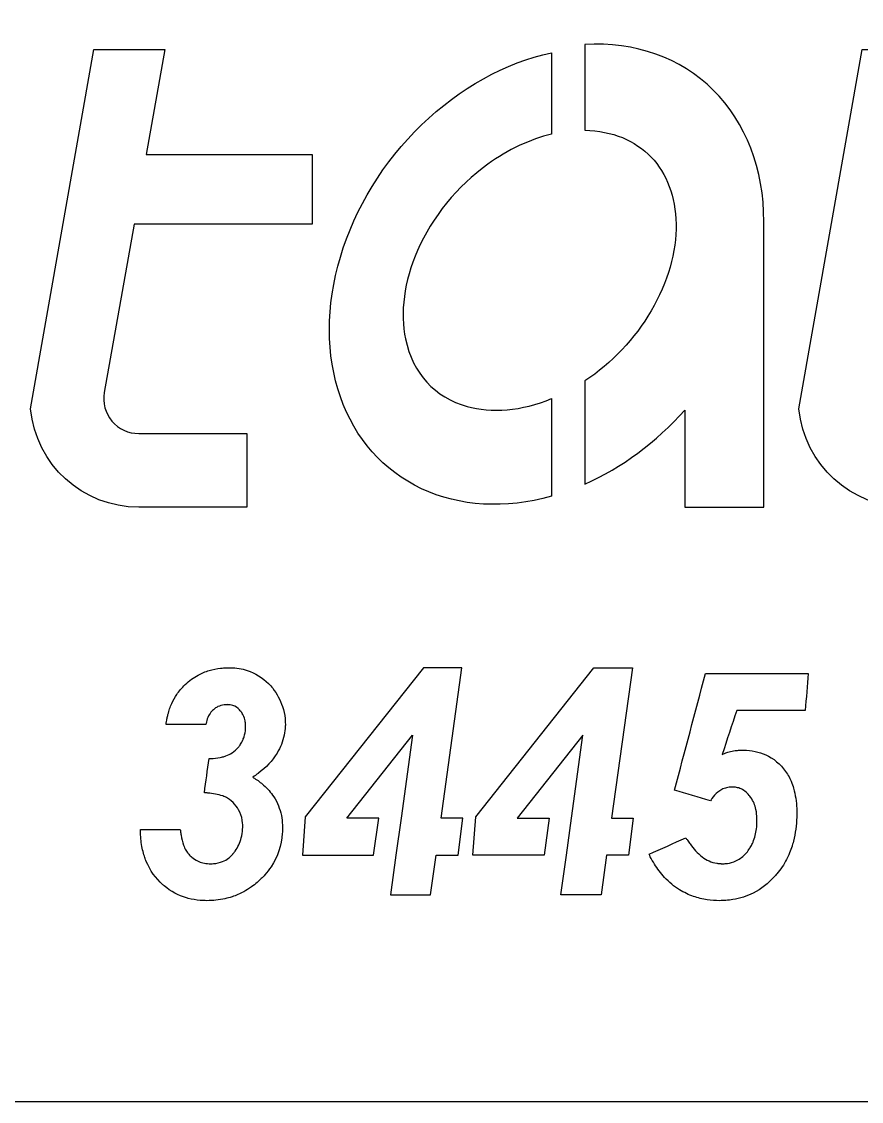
# Model space of a CAD drawing. Extents: x -131 to 144, y -50 to 40.
# Drawn here: x -19 to 18.9, y -49.74 to -1.01 of the extents above; entities that cross this region are included whole.
import ezdxf

# ---------------------------------------------------------------- set-up
doc = ezdxf.new("R2010")
doc.units = 0

msp = doc.modelspace()

# ---------------------------------------------------------------- linework, layer by layer
at = {"layer": '1'}
for points in [[(143.555, 35.256, 0.414214), (138.555, 40.256), (-126.445, 40.256, 0.414214), (-131.445, 35.256), (-131.445, -44.744, 0.414214), (-126.445, -49.744), (138.555, -49.744, 0.414214), (143.555, -44.744)], [(-5.889, -7.003), (-5.889, -10.153), (-13.926, -10.153), (-15.266, -17.754, 0.466308), (-13.715, -19.603), (-8.837, -19.603), (-8.837, -22.928), (-13.715, -22.928, -0.386919), (-18.594, -18.488), (-15.736, -2.278), (-12.537, -2.278), (-13.371, -7.003)], [(28.785, -7.003), (28.785, -10.153), (20.749, -10.153), (19.408, -17.754, 0.466308), (20.96, -19.603), (25.838, -19.603), (25.838, -22.928), (20.96, -22.928, -0.386919), (16.08, -18.488), (18.939, -2.278), (22.137, -2.278), (21.304, -7.003)]]:
    msp.add_lwpolyline(points, format="xyb", close=True, dxfattribs=at)
for points in [[(0.914, -36.967), (-0.066, -36.967), (0.872, -30.172), (-0.869, -30.172), (-6.197, -36.899), (-6.326, -38.634), (-3.112, -38.634), (-2.884, -36.967), (-4.324, -36.967), (-1.358, -33.221), (-1.875, -36.967), (-2.103, -38.634), (-2.351, -40.428), (-0.542, -40.428), (-0.294, -38.634), (0.698, -38.634)], [(8.606, -36.967), (8.39, -38.634), (7.398, -38.634), (7.15, -40.428), (5.341, -40.428), (5.589, -38.634), (5.818, -36.967), (6.335, -33.221), (3.368, -36.967), (4.808, -36.967), (4.58, -38.634), (1.367, -38.634), (1.495, -36.899), (6.823, -30.172), (8.564, -30.172), (7.627, -36.967)]]:
    msp.add_lwpolyline(points, close=True, dxfattribs=at)
for points, knots in [([(35.11, 2.547), (40.699, 11.465), (40.885, 19.721), (35.626, 25.517), (35.626, 25.517), (30.367, 31.314), (20.074, 34.198), (6.99, 33.541), (6.99, 33.541), (-6.095, 32.884), (-20.949, 28.738), (-34.338, 22.006), (-34.338, 22.006), (-47.728, 15.273), (-58.605, 6.48), (-64.603, -2.458), (-64.603, -2.458), (-57.872, 3.852), (-47.45, 9.804), (-35.204, 14.332), (-35.204, 14.332), (-22.958, 18.859), (-9.665, 21.676), (2.294, 22.276), (2.294, 22.276), (14.253, 22.876), (24.12, 21.222), (30.127, 17.611), (30.127, 17.611), (36.134, 13.999), (37.9, 8.659), (35.11, 2.547)], [0, 0, 0, 0, 0.125, 0.125, 0.125, 0.125, 0.25, 0.25, 0.25, 0.25, 0.375, 0.375, 0.375, 0.375, 0.5, 0.5, 0.5, 0.5, 0.625, 0.625, 0.625, 0.625, 0.75, 0.75, 0.75, 0.75, 0.875, 0.875, 0.875, 0.875, 1, 1, 1, 1]), ([(14.498, -10.042), (14.498, -14.338), (14.498, -18.633), (14.498, -22.928), (14.498, -22.928), (13.308, -22.928), (12.119, -22.928), (10.929, -22.928), (10.929, -22.928), (10.929, -21.466), (10.929, -20.004), (10.929, -18.542), (10.929, -18.542), (9.64, -19.995), (8.086, -21.149), (6.421, -21.887), (6.421, -21.887), (6.421, -20.334), (6.421, -18.781), (6.421, -17.228), (6.421, -17.228), (7.618, -16.437), (8.681, -15.313), (9.408, -14.068), (9.408, -14.068), (10.165, -12.785), (10.557, -11.382), (10.537, -10.149), (10.537, -10.149), (10.521, -8.911), (10.109, -7.861), (9.413, -7.132), (9.413, -7.132), (8.697, -6.378), (7.658, -5.937), (6.421, -5.919), (6.421, -5.919), (6.421, -4.626), (6.421, -3.334), (6.421, -2.041), (6.421, -2.041), (8.69, -1.912), (10.74, -2.641), (12.215, -4.102), (12.215, -4.102), (13.69, -5.564), (14.498, -7.666), (14.498, -10.042)], [0, 0, 0, 0, 0.083333, 0.083333, 0.083333, 0.083333, 0.166667, 0.166667, 0.166667, 0.166667, 0.25, 0.25, 0.25, 0.25, 0.333333, 0.333333, 0.333333, 0.333333, 0.416667, 0.416667, 0.416667, 0.416667, 0.5, 0.5, 0.5, 0.5, 0.583333, 0.583333, 0.583333, 0.583333, 0.666667, 0.666667, 0.666667, 0.666667, 0.75, 0.75, 0.75, 0.75, 0.833333, 0.833333, 0.833333, 0.833333, 0.916667, 0.916667, 0.916667, 0.916667, 1, 1, 1, 1]), ([(4.921, -2.414), (2.827, -2.866), (0.767, -4.008), (-0.951, -5.67), (-0.951, -5.67), (-2.669, -7.331), (-3.954, -9.425), (-4.614, -11.637), (-4.614, -11.637), (-5.274, -13.848), (-5.274, -16.062), (-4.614, -17.946), (-4.614, -17.946), (-3.954, -19.829), (-2.669, -21.284), (-0.951, -22.092), (-0.951, -22.092), (0.767, -22.9), (2.827, -23.018), (4.921, -22.43), (4.921, -22.43), (4.921, -20.962), (4.921, -19.495), (4.921, -18.027), (4.921, -18.027), (3.564, -18.585), (2.196, -18.69), (1.102, -18.379), (1.102, -18.379), (-0.347, -17.971), (-1.348, -16.888), (-1.674, -15.335), (-1.674, -15.335), (-1.922, -14.165), (-1.746, -12.731), (-1.135, -11.345), (-1.135, -11.345), (-0.484, -9.846), (0.67, -8.426), (2.042, -7.445), (2.042, -7.445), (2.954, -6.787), (3.954, -6.321), (4.921, -6.092), (4.921, -6.092), (4.921, -4.866), (4.921, -3.64), (4.921, -2.414)], [0, 0, 0, 0, 0.083333, 0.083333, 0.083333, 0.083333, 0.166667, 0.166667, 0.166667, 0.166667, 0.25, 0.25, 0.25, 0.25, 0.333333, 0.333333, 0.333333, 0.333333, 0.416667, 0.416667, 0.416667, 0.416667, 0.5, 0.5, 0.5, 0.5, 0.583333, 0.583333, 0.583333, 0.583333, 0.666667, 0.666667, 0.666667, 0.666667, 0.75, 0.75, 0.75, 0.75, 0.833333, 0.833333, 0.833333, 0.833333, 0.916667, 0.916667, 0.916667, 0.916667, 1, 1, 1, 1]), ([(-7.095, -32.716), (-7.098, -32.633), (-7.102, -32.55), (-7.109, -32.467), (-7.109, -32.467), (-7.125, -32.281), (-7.165, -32.097), (-7.226, -31.921), (-7.226, -31.921), (-7.329, -31.627), (-7.475, -31.347), (-7.667, -31.101), (-7.667, -31.101), (-7.724, -31.027), (-7.785, -30.957), (-7.851, -30.89), (-7.851, -30.89), (-8.121, -30.618), (-8.457, -30.409), (-8.823, -30.293), (-8.823, -30.293), (-8.883, -30.274), (-8.943, -30.257), (-9.003, -30.242), (-9.003, -30.242), (-9.125, -30.212), (-9.248, -30.192), (-9.372, -30.183), (-9.372, -30.183), (-9.455, -30.177), (-9.538, -30.174), (-9.621, -30.172), (-9.621, -30.172), (-9.709, -30.174), (-9.797, -30.175), (-9.885, -30.181), (-9.885, -30.181), (-9.929, -30.184), (-9.973, -30.188), (-10.017, -30.194), (-10.017, -30.194), (-10.192, -30.216), (-10.365, -30.251), (-10.535, -30.3), (-10.535, -30.3), (-10.704, -30.35), (-10.868, -30.418), (-11.023, -30.501), (-11.023, -30.501), (-11.237, -30.616), (-11.435, -30.759), (-11.612, -30.925), (-11.612, -30.925), (-11.693, -31.001), (-11.768, -31.081), (-11.838, -31.166), (-11.838, -31.166), (-11.894, -31.234), (-11.947, -31.305), (-11.997, -31.378), (-11.997, -31.378), (-12.084, -31.505), (-12.159, -31.641), (-12.222, -31.782), (-12.222, -31.782), (-12.293, -31.943), (-12.349, -32.111), (-12.394, -32.281), (-12.394, -32.281), (-12.409, -32.335), (-12.431, -32.437), (-12.432, -32.442), (-12.432, -32.442), (-12.434, -32.453), (-12.436, -32.464), (-12.438, -32.475), (-12.438, -32.475), (-12.455, -32.561), (-12.467, -32.649), (-12.479, -32.736), (-12.479, -32.736), (-11.881, -32.736), (-11.283, -32.736), (-10.685, -32.736), (-10.685, -32.736), (-10.682, -32.721), (-10.678, -32.707), (-10.675, -32.692), (-10.675, -32.692), (-10.655, -32.597), (-10.632, -32.501), (-10.593, -32.411), (-10.593, -32.411), (-10.585, -32.394), (-10.57, -32.362), (-10.569, -32.36), (-10.569, -32.36), (-10.567, -32.357), (-10.565, -32.354), (-10.564, -32.35), (-10.564, -32.35), (-10.522, -32.27), (-10.469, -32.196), (-10.409, -32.129), (-10.409, -32.129), (-10.368, -32.085), (-10.323, -32.045), (-10.274, -32.01), (-10.274, -32.01), (-10.231, -31.98), (-10.185, -31.953), (-10.138, -31.929), (-10.138, -31.929), (-10.051, -31.886), (-9.955, -31.857), (-9.858, -31.847), (-9.858, -31.847), (-9.828, -31.844), (-9.798, -31.842), (-9.768, -31.841), (-9.768, -31.841), (-9.753, -31.84), (-9.738, -31.839), (-9.723, -31.839), (-9.723, -31.839), (-9.708, -31.84), (-9.693, -31.841), (-9.678, -31.842), (-9.678, -31.842), (-9.671, -31.842), (-9.663, -31.843), (-9.656, -31.843), (-9.656, -31.843), (-9.648, -31.844), (-9.641, -31.845), (-9.634, -31.845), (-9.634, -31.845), (-9.626, -31.846), (-9.619, -31.847), (-9.611, -31.848), (-9.611, -31.848), (-9.604, -31.849), (-9.596, -31.85), (-9.589, -31.851), (-9.589, -31.851), (-9.548, -31.856), (-9.508, -31.865), (-9.469, -31.878), (-9.469, -31.878), (-9.351, -31.916), (-9.246, -31.988), (-9.161, -32.077), (-9.161, -32.077), (-9.14, -32.099), (-9.12, -32.121), (-9.102, -32.145), (-9.102, -32.145), (-9.097, -32.151), (-9.093, -32.157), (-9.088, -32.163), (-9.088, -32.163), (-9.052, -32.21), (-9.02, -32.262), (-8.995, -32.316), (-8.995, -32.316), (-8.956, -32.397), (-8.928, -32.483), (-8.91, -32.571), (-8.91, -32.571), (-8.908, -32.586), (-8.905, -32.6), (-8.903, -32.615), (-8.903, -32.615), (-8.896, -32.667), (-8.893, -32.719), (-8.891, -32.771), (-8.891, -32.771), (-8.891, -32.786), (-8.89, -32.801), (-8.89, -32.816), (-8.89, -32.816), (-8.89, -32.855), (-8.891, -32.894), (-8.893, -32.933), (-8.893, -32.933), (-8.899, -33.056), (-8.923, -33.178), (-8.961, -33.295), (-8.961, -33.295), (-8.962, -33.298), (-8.981, -33.357), (-8.993, -33.387), (-8.993, -33.387), (-8.998, -33.399), (-9.003, -33.411), (-9.008, -33.423), (-9.008, -33.423), (-9.037, -33.495), (-9.075, -33.563), (-9.119, -33.628), (-9.119, -33.628), (-9.126, -33.638), (-9.133, -33.649), (-9.141, -33.66), (-9.141, -33.66), (-9.148, -33.67), (-9.156, -33.681), (-9.164, -33.691), (-9.164, -33.691), (-9.175, -33.707), (-9.187, -33.722), (-9.199, -33.737), (-9.199, -33.737), (-9.284, -33.844), (-9.386, -33.936), (-9.499, -34.012), (-9.499, -34.012), (-9.586, -34.07), (-9.679, -34.117), (-9.777, -34.152), (-9.777, -34.152), (-9.825, -34.169), (-9.875, -34.185), (-9.925, -34.199), (-9.925, -34.199), (-9.962, -34.21), (-10, -34.22), (-10.038, -34.227), (-10.038, -34.227), (-10.178, -34.255), (-10.32, -34.272), (-10.463, -34.273), (-10.463, -34.273), (-10.489, -34.274), (-10.514, -34.274), (-10.54, -34.275), (-10.54, -34.275), (-10.611, -34.787), (-10.681, -35.3), (-10.751, -35.813), (-10.751, -35.813), (-10.724, -35.815), (-10.697, -35.817), (-10.671, -35.82), (-10.671, -35.82), (-10.644, -35.822), (-10.617, -35.824), (-10.591, -35.827), (-10.591, -35.827), (-10.365, -35.847), (-10.137, -35.88), (-9.924, -35.959), (-9.924, -35.959), (-9.848, -35.987), (-9.775, -36.02), (-9.706, -36.061), (-9.706, -36.061), (-9.463, -36.204), (-9.275, -36.43), (-9.156, -36.684), (-9.156, -36.684), (-9.082, -36.841), (-9.034, -37.012), (-9.023, -37.185), (-9.023, -37.185), (-9.021, -37.225), (-9.019, -37.265), (-9.018, -37.305), (-9.018, -37.305), (-9.019, -37.332), (-9.02, -37.358), (-9.021, -37.384), (-9.021, -37.384), (-9.022, -37.397), (-9.022, -37.41), (-9.023, -37.423), (-9.023, -37.423), (-9.024, -37.436), (-9.024, -37.449), (-9.025, -37.462), (-9.025, -37.462), (-9.032, -37.592), (-9.05, -37.722), (-9.084, -37.848), (-9.084, -37.848), (-9.141, -38.063), (-9.235, -38.268), (-9.363, -38.45), (-9.363, -38.45), (-9.393, -38.492), (-9.425, -38.533), (-9.459, -38.573), (-9.459, -38.573), (-9.468, -38.583), (-9.476, -38.592), (-9.485, -38.602), (-9.485, -38.602), (-9.494, -38.612), (-9.503, -38.621), (-9.512, -38.631), (-9.512, -38.631), (-9.557, -38.678), (-9.605, -38.723), (-9.657, -38.762), (-9.657, -38.762), (-9.74, -38.825), (-9.83, -38.881), (-9.927, -38.919), (-9.927, -38.919), (-10.06, -38.971), (-10.202, -39.005), (-10.345, -39.014), (-10.345, -39.014), (-10.384, -39.016), (-10.423, -39.017), (-10.462, -39.018), (-10.462, -39.018), (-10.474, -39.018), (-10.486, -39.017), (-10.498, -39.017), (-10.498, -39.017), (-10.51, -39.016), (-10.522, -39.016), (-10.534, -39.015), (-10.534, -39.015), (-10.63, -39.011), (-10.727, -39.001), (-10.82, -38.977), (-10.82, -38.977), (-10.902, -38.956), (-10.982, -38.929), (-11.058, -38.892), (-11.058, -38.892), (-11.15, -38.848), (-11.237, -38.792), (-11.316, -38.727), (-11.316, -38.727), (-11.367, -38.685), (-11.413, -38.637), (-11.458, -38.588), (-11.458, -38.588), (-11.466, -38.579), (-11.474, -38.57), (-11.482, -38.562), (-11.482, -38.562), (-11.489, -38.552), (-11.496, -38.542), (-11.503, -38.532), (-11.503, -38.532), (-11.51, -38.522), (-11.517, -38.512), (-11.524, -38.503), (-11.524, -38.503), (-11.545, -38.473), (-11.565, -38.443), (-11.584, -38.412), (-11.584, -38.412), (-11.628, -38.341), (-11.662, -38.264), (-11.691, -38.184), (-11.691, -38.184), (-11.743, -38.036), (-11.781, -37.884), (-11.805, -37.73), (-11.805, -37.73), (-11.815, -37.671), (-11.822, -37.611), (-11.83, -37.551), (-11.83, -37.551), (-11.833, -37.528), (-11.836, -37.504), (-11.838, -37.48), (-11.838, -37.48), (-12.437, -37.48), (-13.035, -37.48), (-13.633, -37.48), (-13.633, -37.48), (-13.632, -37.531), (-13.631, -37.582), (-13.629, -37.634), (-13.629, -37.634), (-13.623, -37.865), (-13.6, -38.095), (-13.554, -38.322), (-13.554, -38.322), (-13.533, -38.422), (-13.508, -38.522), (-13.477, -38.62), (-13.477, -38.62), (-13.454, -38.694), (-13.429, -38.766), (-13.401, -38.838), (-13.401, -38.838), (-13.392, -38.862), (-13.382, -38.886), (-13.373, -38.91), (-13.373, -38.91), (-13.208, -39.314), (-12.946, -39.678), (-12.62, -39.967), (-12.62, -39.967), (-12.6, -39.984), (-12.581, -40.001), (-12.561, -40.017), (-12.561, -40.017), (-12.269, -40.268), (-11.921, -40.452), (-11.551, -40.56), (-11.551, -40.56), (-11.526, -40.567), (-11.502, -40.574), (-11.477, -40.581), (-11.477, -40.581), (-11.303, -40.628), (-11.125, -40.658), (-10.946, -40.672), (-10.946, -40.672), (-10.844, -40.679), (-10.741, -40.682), (-10.639, -40.685), (-10.639, -40.685), (-10.501, -40.681), (-10.364, -40.677), (-10.227, -40.664), (-10.227, -40.664), (-10.091, -40.65), (-9.955, -40.628), (-9.821, -40.598), (-9.821, -40.598), (-9.714, -40.573), (-9.608, -40.544), (-9.503, -40.511), (-9.503, -40.511), (-9.32, -40.452), (-9.143, -40.375), (-8.975, -40.282), (-8.975, -40.282), (-8.855, -40.216), (-8.738, -40.143), (-8.626, -40.064), (-8.626, -40.064), (-8.536, -40), (-8.449, -39.933), (-8.367, -39.86), (-8.367, -39.86), (-8.243, -39.751), (-8.126, -39.635), (-8.016, -39.512), (-8.016, -39.512), (-7.916, -39.399), (-7.824, -39.279), (-7.74, -39.153), (-7.74, -39.153), (-7.44, -38.709), (-7.265, -38.183), (-7.233, -37.649), (-7.233, -37.649), (-7.228, -37.566), (-7.225, -37.484), (-7.223, -37.402), (-7.223, -37.402), (-7.224, -37.373), (-7.225, -37.344), (-7.226, -37.314), (-7.226, -37.314), (-7.226, -37.3), (-7.227, -37.285), (-7.227, -37.271), (-7.227, -37.271), (-7.232, -37.126), (-7.246, -36.981), (-7.277, -36.839), (-7.277, -36.839), (-7.34, -36.541), (-7.449, -36.25), (-7.619, -35.996), (-7.619, -35.996), (-7.748, -35.803), (-7.903, -35.627), (-8.075, -35.472), (-8.075, -35.472), (-8.204, -35.354), (-8.347, -35.253), (-8.492, -35.158), (-8.492, -35.158), (-8.517, -35.142), (-8.541, -35.126), (-8.565, -35.11), (-8.565, -35.11), (-8.502, -35.067), (-8.384, -34.983), (-8.378, -34.979), (-8.378, -34.979), (-8.365, -34.97), (-8.353, -34.961), (-8.341, -34.952), (-8.341, -34.952), (-8.328, -34.943), (-8.316, -34.934), (-8.304, -34.924), (-8.304, -34.924), (-7.972, -34.68), (-7.683, -34.375), (-7.47, -34.021), (-7.47, -34.021), (-7.321, -33.772), (-7.209, -33.501), (-7.147, -33.217), (-7.147, -33.217), (-7.117, -33.082), (-7.104, -32.945), (-7.099, -32.808), (-7.099, -32.808), (-7.097, -32.777), (-7.096, -32.747), (-7.095, -32.716)], [0, 0, 0, 0, 0.007752, 0.007752, 0.007752, 0.007752, 0.015504, 0.015504, 0.015504, 0.015504, 0.023256, 0.023256, 0.023256, 0.023256, 0.031008, 0.031008, 0.031008, 0.031008, 0.03876, 0.03876, 0.03876, 0.03876, 0.046512, 0.046512, 0.046512, 0.046512, 0.054264, 0.054264, 0.054264, 0.054264, 0.062016, 0.062016, 0.062016, 0.062016, 0.069767, 0.069767, 0.069767, 0.069767, 0.077519, 0.077519, 0.077519, 0.077519, 0.085271, 0.085271, 0.085271, 0.085271, 0.093023, 0.093023, 0.093023, 0.093023, 0.100775, 0.100775, 0.100775, 0.100775, 0.108527, 0.108527, 0.108527, 0.108527, 0.116279, 0.116279, 0.116279, 0.116279, 0.124031, 0.124031, 0.124031, 0.124031, 0.131783, 0.131783, 0.131783, 0.131783, 0.139535, 0.139535, 0.139535, 0.139535, 0.147287, 0.147287, 0.147287, 0.147287, 0.155039, 0.155039, 0.155039, 0.155039, 0.162791, 0.162791, 0.162791, 0.162791, 0.170543, 0.170543, 0.170543, 0.170543, 0.178295, 0.178295, 0.178295, 0.178295, 0.186047, 0.186047, 0.186047, 0.186047, 0.193798, 0.193798, 0.193798, 0.193798, 0.20155, 0.20155, 0.20155, 0.20155, 0.209302, 0.209302, 0.209302, 0.209302, 0.217054, 0.217054, 0.217054, 0.217054, 0.224806, 0.224806, 0.224806, 0.224806, 0.232558, 0.232558, 0.232558, 0.232558, 0.24031, 0.24031, 0.24031, 0.24031, 0.248062, 0.248062, 0.248062, 0.248062, 0.255814, 0.255814, 0.255814, 0.255814, 0.263566, 0.263566, 0.263566, 0.263566, 0.271318, 0.271318, 0.271318, 0.271318, 0.27907, 0.27907, 0.27907, 0.27907, 0.286822, 0.286822, 0.286822, 0.286822, 0.294574, 0.294574, 0.294574, 0.294574, 0.302326, 0.302326, 0.302326, 0.302326, 0.310078, 0.310078, 0.310078, 0.310078, 0.317829, 0.317829, 0.317829, 0.317829, 0.325581, 0.325581, 0.325581, 0.325581, 0.333333, 0.333333, 0.333333, 0.333333, 0.341085, 0.341085, 0.341085, 0.341085, 0.348837, 0.348837, 0.348837, 0.348837, 0.356589, 0.356589, 0.356589, 0.356589, 0.364341, 0.364341, 0.364341, 0.364341, 0.372093, 0.372093, 0.372093, 0.372093, 0.379845, 0.379845, 0.379845, 0.379845, 0.387597, 0.387597, 0.387597, 0.387597, 0.395349, 0.395349, 0.395349, 0.395349, 0.403101, 0.403101, 0.403101, 0.403101, 0.410853, 0.410853, 0.410853, 0.410853, 0.418605, 0.418605, 0.418605, 0.418605, 0.426357, 0.426357, 0.426357, 0.426357, 0.434109, 0.434109, 0.434109, 0.434109, 0.44186, 0.44186, 0.44186, 0.44186, 0.449612, 0.449612, 0.449612, 0.449612, 0.457364, 0.457364, 0.457364, 0.457364, 0.465116, 0.465116, 0.465116, 0.465116, 0.472868, 0.472868, 0.472868, 0.472868, 0.48062, 0.48062, 0.48062, 0.48062, 0.488372, 0.488372, 0.488372, 0.488372, 0.496124, 0.496124, 0.496124, 0.496124, 0.503876, 0.503876, 0.503876, 0.503876, 0.511628, 0.511628, 0.511628, 0.511628, 0.51938, 0.51938, 0.51938, 0.51938, 0.527132, 0.527132, 0.527132, 0.527132, 0.534884, 0.534884, 0.534884, 0.534884, 0.542636, 0.542636, 0.542636, 0.542636, 0.550388, 0.550388, 0.550388, 0.550388, 0.55814, 0.55814, 0.55814, 0.55814, 0.565891, 0.565891, 0.565891, 0.565891, 0.573643, 0.573643, 0.573643, 0.573643, 0.581395, 0.581395, 0.581395, 0.581395, 0.589147, 0.589147, 0.589147, 0.589147, 0.596899, 0.596899, 0.596899, 0.596899, 0.604651, 0.604651, 0.604651, 0.604651, 0.612403, 0.612403, 0.612403, 0.612403, 0.620155, 0.620155, 0.620155, 0.620155, 0.627907, 0.627907, 0.627907, 0.627907, 0.635659, 0.635659, 0.635659, 0.635659, 0.643411, 0.643411, 0.643411, 0.643411, 0.651163, 0.651163, 0.651163, 0.651163, 0.658915, 0.658915, 0.658915, 0.658915, 0.666667, 0.666667, 0.666667, 0.666667, 0.674419, 0.674419, 0.674419, 0.674419, 0.682171, 0.682171, 0.682171, 0.682171, 0.689922, 0.689922, 0.689922, 0.689922, 0.697674, 0.697674, 0.697674, 0.697674, 0.705426, 0.705426, 0.705426, 0.705426, 0.713178, 0.713178, 0.713178, 0.713178, 0.72093, 0.72093, 0.72093, 0.72093, 0.728682, 0.728682, 0.728682, 0.728682, 0.736434, 0.736434, 0.736434, 0.736434, 0.744186, 0.744186, 0.744186, 0.744186, 0.751938, 0.751938, 0.751938, 0.751938, 0.75969, 0.75969, 0.75969, 0.75969, 0.767442, 0.767442, 0.767442, 0.767442, 0.775194, 0.775194, 0.775194, 0.775194, 0.782946, 0.782946, 0.782946, 0.782946, 0.790698, 0.790698, 0.790698, 0.790698, 0.79845, 0.79845, 0.79845, 0.79845, 0.806202, 0.806202, 0.806202, 0.806202, 0.813953, 0.813953, 0.813953, 0.813953, 0.821705, 0.821705, 0.821705, 0.821705, 0.829457, 0.829457, 0.829457, 0.829457, 0.837209, 0.837209, 0.837209, 0.837209, 0.844961, 0.844961, 0.844961, 0.844961, 0.852713, 0.852713, 0.852713, 0.852713, 0.860465, 0.860465, 0.860465, 0.860465, 0.868217, 0.868217, 0.868217, 0.868217, 0.875969, 0.875969, 0.875969, 0.875969, 0.883721, 0.883721, 0.883721, 0.883721, 0.891473, 0.891473, 0.891473, 0.891473, 0.899225, 0.899225, 0.899225, 0.899225, 0.906977, 0.906977, 0.906977, 0.906977, 0.914729, 0.914729, 0.914729, 0.914729, 0.922481, 0.922481, 0.922481, 0.922481, 0.930233, 0.930233, 0.930233, 0.930233, 0.937984, 0.937984, 0.937984, 0.937984, 0.945736, 0.945736, 0.945736, 0.945736, 0.953488, 0.953488, 0.953488, 0.953488, 0.96124, 0.96124, 0.96124, 0.96124, 0.968992, 0.968992, 0.968992, 0.968992, 0.976744, 0.976744, 0.976744, 0.976744, 0.984496, 0.984496, 0.984496, 0.984496, 0.992248, 0.992248, 0.992248, 0.992248, 1, 1, 1, 1]), ([(16.495, -30.428), (14.952, -30.428), (13.409, -30.428), (11.865, -30.428), (11.865, -30.428), (11.4, -32.185), (10.935, -33.941), (10.469, -35.697), (10.469, -35.697), (11.009, -35.857), (11.548, -36.017), (12.088, -36.178), (12.088, -36.178), (12.105, -36.151), (12.138, -36.099), (12.14, -36.097), (12.14, -36.097), (12.144, -36.092), (12.147, -36.086), (12.151, -36.081), (12.151, -36.081), (12.226, -35.969), (12.318, -35.869), (12.423, -35.784), (12.423, -35.784), (12.478, -35.739), (12.537, -35.7), (12.6, -35.669), (12.6, -35.669), (12.67, -35.635), (12.741, -35.606), (12.816, -35.588), (12.816, -35.588), (12.891, -35.569), (12.968, -35.562), (13.045, -35.558), (13.045, -35.558), (13.058, -35.558), (13.071, -35.557), (13.083, -35.557), (13.083, -35.557), (13.126, -35.56), (13.169, -35.562), (13.212, -35.567), (13.212, -35.567), (13.281, -35.575), (13.349, -35.591), (13.415, -35.617), (13.415, -35.617), (13.581, -35.682), (13.722, -35.798), (13.836, -35.933), (13.836, -35.933), (13.857, -35.957), (13.877, -35.983), (13.896, -36.009), (13.896, -36.009), (13.902, -36.018), (13.908, -36.026), (13.914, -36.035), (13.914, -36.035), (14.025, -36.194), (14.098, -36.377), (14.14, -36.565), (14.14, -36.565), (14.17, -36.702), (14.18, -36.841), (14.185, -36.981), (14.185, -36.981), (14.186, -37.002), (14.186, -37.024), (14.187, -37.045), (14.187, -37.045), (14.187, -37.074), (14.186, -37.104), (14.186, -37.133), (14.186, -37.133), (14.186, -37.147), (14.185, -37.162), (14.185, -37.177), (14.185, -37.177), (14.182, -37.293), (14.169, -37.41), (14.151, -37.525), (14.151, -37.525), (14.121, -37.727), (14.063, -37.925), (13.978, -38.112), (13.978, -38.112), (13.95, -38.171), (13.919, -38.229), (13.885, -38.285), (13.885, -38.285), (13.883, -38.289), (13.846, -38.347), (13.825, -38.377), (13.825, -38.377), (13.779, -38.443), (13.729, -38.506), (13.674, -38.565), (13.674, -38.565), (13.671, -38.568), (13.623, -38.618), (13.597, -38.642), (13.597, -38.642), (13.465, -38.768), (13.309, -38.871), (13.137, -38.933), (13.137, -38.933), (13.013, -38.977), (12.883, -39.007), (12.752, -39.014), (12.752, -39.014), (12.749, -39.015), (12.679, -39.018), (12.643, -39.018), (12.643, -39.018), (12.62, -39.017), (12.598, -39.016), (12.576, -39.015), (12.576, -39.015), (12.565, -39.015), (12.554, -39.014), (12.543, -39.013), (12.543, -39.013), (12.532, -39.013), (12.52, -39.012), (12.509, -39.011), (12.509, -39.011), (12.498, -39.01), (12.487, -39.009), (12.476, -39.009), (12.476, -39.009), (12.448, -39.006), (12.396, -38.999), (12.393, -38.999), (12.393, -38.999), (12.388, -38.998), (12.382, -38.997), (12.377, -38.996), (12.377, -38.996), (12.135, -38.956), (11.904, -38.856), (11.71, -38.707), (11.71, -38.707), (11.497, -38.544), (11.321, -38.339), (11.166, -38.123), (11.166, -38.123), (11.127, -38.069), (11.088, -38.014), (11.051, -37.959), (11.051, -37.959), (11.038, -37.94), (11.026, -37.922), (11.013, -37.904), (11.013, -37.904), (11.001, -37.885), (10.988, -37.867), (10.976, -37.848), (10.976, -37.848), (10.422, -38.095), (9.869, -38.342), (9.315, -38.59), (9.315, -38.59), (9.335, -38.627), (9.354, -38.665), (9.373, -38.702), (9.373, -38.702), (9.431, -38.814), (9.492, -38.925), (9.559, -39.032), (9.559, -39.032), (9.693, -39.246), (9.845, -39.45), (10.017, -39.635), (10.017, -39.635), (10.219, -39.85), (10.445, -40.044), (10.698, -40.196), (10.698, -40.196), (10.896, -40.315), (11.104, -40.421), (11.324, -40.494), (11.324, -40.494), (11.524, -40.561), (11.729, -40.613), (11.938, -40.645), (11.938, -40.645), (12.125, -40.674), (12.315, -40.683), (12.504, -40.685), (12.504, -40.685), (12.597, -40.682), (12.689, -40.679), (12.781, -40.673), (12.781, -40.673), (12.888, -40.667), (12.996, -40.655), (13.102, -40.638), (13.102, -40.638), (13.42, -40.584), (13.732, -40.486), (14.02, -40.34), (14.02, -40.34), (14.375, -40.156), (14.697, -39.908), (14.967, -39.613), (14.967, -39.613), (14.987, -39.59), (15.008, -39.567), (15.028, -39.544), (15.028, -39.544), (15.048, -39.521), (15.068, -39.497), (15.088, -39.474), (15.088, -39.474), (15.256, -39.274), (15.403, -39.055), (15.521, -38.822), (15.521, -38.822), (15.525, -38.815), (15.59, -38.684), (15.62, -38.614), (15.62, -38.614), (15.633, -38.586), (15.645, -38.557), (15.657, -38.529), (15.657, -38.529), (15.698, -38.43), (15.736, -38.329), (15.768, -38.226), (15.768, -38.226), (15.771, -38.219), (15.813, -38.079), (15.831, -38.004), (15.831, -38.004), (15.923, -37.646), (15.969, -37.278), (15.978, -36.909), (15.978, -36.909), (15.979, -36.848), (15.981, -36.786), (15.982, -36.725), (15.982, -36.725), (15.981, -36.68), (15.98, -36.636), (15.98, -36.592), (15.98, -36.592), (15.979, -36.57), (15.978, -36.548), (15.978, -36.526), (15.978, -36.526), (15.97, -36.216), (15.922, -35.908), (15.839, -35.61), (15.839, -35.61), (15.809, -35.504), (15.772, -35.399), (15.728, -35.298), (15.728, -35.298), (15.719, -35.278), (15.71, -35.257), (15.701, -35.237), (15.701, -35.237), (15.66, -35.147), (15.613, -35.058), (15.561, -34.974), (15.561, -34.974), (15.352, -34.635), (15.055, -34.35), (14.704, -34.162), (14.704, -34.162), (14.401, -34.001), (14.061, -33.915), (13.719, -33.897), (13.719, -33.897), (13.653, -33.894), (13.586, -33.892), (13.52, -33.89), (13.52, -33.89), (13.481, -33.891), (13.443, -33.892), (13.404, -33.894), (13.404, -33.894), (13.336, -33.897), (13.268, -33.902), (13.201, -33.912), (13.201, -33.912), (13.11, -33.926), (13.02, -33.945), (12.931, -33.969), (12.931, -33.969), (12.861, -33.988), (12.792, -34.011), (12.724, -34.038), (12.724, -34.038), (12.688, -34.053), (12.652, -34.067), (12.617, -34.082), (12.617, -34.082), (12.836, -33.42), (13.055, -32.758), (13.274, -32.095), (13.274, -32.095), (14.305, -32.095), (15.336, -32.095), (16.367, -32.095), (16.367, -32.095), (16.409, -31.54), (16.452, -30.984), (16.495, -30.428)], [0, 0, 0, 0, 0.012821, 0.012821, 0.012821, 0.012821, 0.025641, 0.025641, 0.025641, 0.025641, 0.038462, 0.038462, 0.038462, 0.038462, 0.051282, 0.051282, 0.051282, 0.051282, 0.064103, 0.064103, 0.064103, 0.064103, 0.076923, 0.076923, 0.076923, 0.076923, 0.089744, 0.089744, 0.089744, 0.089744, 0.102564, 0.102564, 0.102564, 0.102564, 0.115385, 0.115385, 0.115385, 0.115385, 0.128205, 0.128205, 0.128205, 0.128205, 0.141026, 0.141026, 0.141026, 0.141026, 0.153846, 0.153846, 0.153846, 0.153846, 0.166667, 0.166667, 0.166667, 0.166667, 0.179487, 0.179487, 0.179487, 0.179487, 0.192308, 0.192308, 0.192308, 0.192308, 0.205128, 0.205128, 0.205128, 0.205128, 0.217949, 0.217949, 0.217949, 0.217949, 0.230769, 0.230769, 0.230769, 0.230769, 0.24359, 0.24359, 0.24359, 0.24359, 0.25641, 0.25641, 0.25641, 0.25641, 0.269231, 0.269231, 0.269231, 0.269231, 0.282051, 0.282051, 0.282051, 0.282051, 0.294872, 0.294872, 0.294872, 0.294872, 0.307692, 0.307692, 0.307692, 0.307692, 0.320513, 0.320513, 0.320513, 0.320513, 0.333333, 0.333333, 0.333333, 0.333333, 0.346154, 0.346154, 0.346154, 0.346154, 0.358974, 0.358974, 0.358974, 0.358974, 0.371795, 0.371795, 0.371795, 0.371795, 0.384615, 0.384615, 0.384615, 0.384615, 0.397436, 0.397436, 0.397436, 0.397436, 0.410256, 0.410256, 0.410256, 0.410256, 0.423077, 0.423077, 0.423077, 0.423077, 0.435897, 0.435897, 0.435897, 0.435897, 0.448718, 0.448718, 0.448718, 0.448718, 0.461538, 0.461538, 0.461538, 0.461538, 0.474359, 0.474359, 0.474359, 0.474359, 0.487179, 0.487179, 0.487179, 0.487179, 0.5, 0.5, 0.5, 0.5, 0.512821, 0.512821, 0.512821, 0.512821, 0.525641, 0.525641, 0.525641, 0.525641, 0.538462, 0.538462, 0.538462, 0.538462, 0.551282, 0.551282, 0.551282, 0.551282, 0.564103, 0.564103, 0.564103, 0.564103, 0.576923, 0.576923, 0.576923, 0.576923, 0.589744, 0.589744, 0.589744, 0.589744, 0.602564, 0.602564, 0.602564, 0.602564, 0.615385, 0.615385, 0.615385, 0.615385, 0.628205, 0.628205, 0.628205, 0.628205, 0.641026, 0.641026, 0.641026, 0.641026, 0.653846, 0.653846, 0.653846, 0.653846, 0.666667, 0.666667, 0.666667, 0.666667, 0.679487, 0.679487, 0.679487, 0.679487, 0.692308, 0.692308, 0.692308, 0.692308, 0.705128, 0.705128, 0.705128, 0.705128, 0.717949, 0.717949, 0.717949, 0.717949, 0.730769, 0.730769, 0.730769, 0.730769, 0.74359, 0.74359, 0.74359, 0.74359, 0.75641, 0.75641, 0.75641, 0.75641, 0.769231, 0.769231, 0.769231, 0.769231, 0.782051, 0.782051, 0.782051, 0.782051, 0.794872, 0.794872, 0.794872, 0.794872, 0.807692, 0.807692, 0.807692, 0.807692, 0.820513, 0.820513, 0.820513, 0.820513, 0.833333, 0.833333, 0.833333, 0.833333, 0.846154, 0.846154, 0.846154, 0.846154, 0.858974, 0.858974, 0.858974, 0.858974, 0.871795, 0.871795, 0.871795, 0.871795, 0.884615, 0.884615, 0.884615, 0.884615, 0.897436, 0.897436, 0.897436, 0.897436, 0.910256, 0.910256, 0.910256, 0.910256, 0.923077, 0.923077, 0.923077, 0.923077, 0.935897, 0.935897, 0.935897, 0.935897, 0.948718, 0.948718, 0.948718, 0.948718, 0.961538, 0.961538, 0.961538, 0.961538, 0.974359, 0.974359, 0.974359, 0.974359, 0.987179, 0.987179, 0.987179, 0.987179, 1, 1, 1, 1])]:
    msp.add_open_spline(points, degree=3, knots=knots, dxfattribs=at)

doc.saveas('drawing.dxf')
